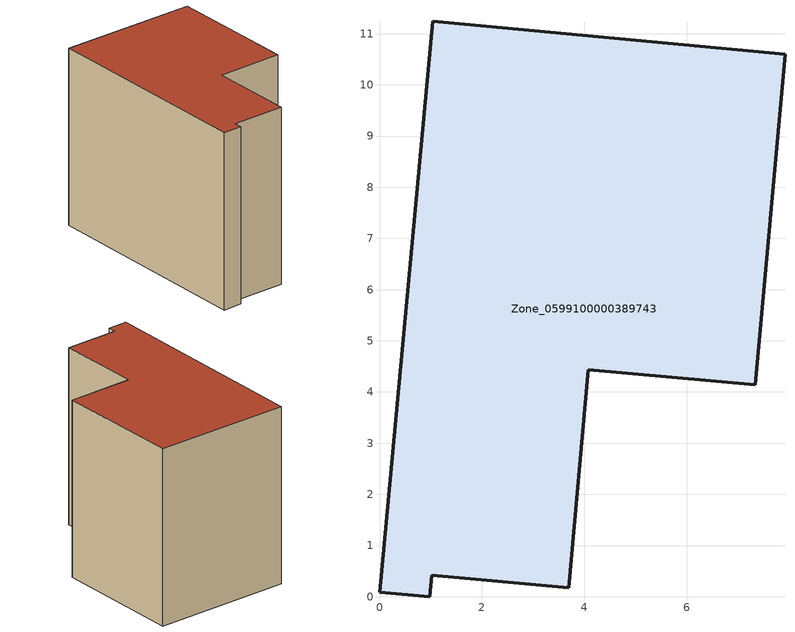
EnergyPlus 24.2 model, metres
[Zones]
Zone_0599100000389743
 floor ground (C_G): 0.98,0 0,0.09 1.04,11.24 7.92,10.6 7.34,4.14 4.08,4.43 3.7,0.17 1.02,0.42 z0
 wall outside (C_F): 0,0.09 0.98,0 1.02,0.42 3.7,0.17 4.08,4.43 7.34,4.14 7.92,10.6 1.04,11.24 0,0.09 z0:8.94
 roof outside (C_R): 7.92,10.6 1.04,11.24 0,0.09 0.98,0 1.02,0.42 3.7,0.17 4.08,4.43 7.34,4.14 z8.94
[BUILDING]
Pand.0599100000389743: North Axis=0; Terrain=City; Loads Convergence Tolerance Value=0.04; Temperature Convergence Tolerance Value=0.4; Solar Distribution=FullExterior; Maximum Number of Warmup Days=25; Minimum Number of Warmup Days=1
[Site:Location]
Rotterdam.The.Hague.AP_ZH_NLD Design_Conditions: Latitude=51.96; Longitude=4.45; Time Zone=1; Elevation=-4.5
[SITE:GROUNDTEMPERATURE:BUILDINGSURFACE]
18, 18, 18, 18, 18, 18, 18, 18, 18, 18, 18, 18
[MATERIAL] Thermal Absorptance=0.9; Solar Absorptance=0.7; Visible Absorptance=0.7
Name | Roughness | Thickness | Conductivity | Density | Specific Heat
G.TC.1992-2005 | MediumSmooth | 0.15 | 0.06 | 540 | 1210
F.TC.1992-2005 | Rough | 0.3 | 0.12 | 1920 | 840
R.TC.1992-2005 | MediumRough | 0.2 | 0.08 | 1500 | 1000
[CONSTRUCTION]
C_G: G.TC.1992-2005
C_F: F.TC.1992-2005
C_R: R.TC.1992-2005
[ZONE]
Zone_0599100000389743: Type=1; Multiplier=1; Ceiling Height=Autocalculate; Volume=Autocalculate; Floor Area=autocalculate; Part of Total Floor Area=Yes
[ZONEINFILTRATION:DESIGNFLOWRATE]
Infil_Zone_0599100000389743: Zone or ZoneList or Space or SpaceList=Zone_0599100000389743; Schedule=AlwaysOn; Design Flow Rate Calculation Method=Flow/Area; Flow Rate per Floor Area=0.0015; Constant Term Coefficient=1; Temperature Term Coefficient=0; Velocity Term Coefficient=0; Velocity Squared Term Coefficient=0
[HVACTEMPLATE:ZONE:IDEALLOADSAIRSYSTEM]
Zone_0599100000389743: Maximum Heating Supply Air Temperature=50; Minimum Cooling Supply Air Temperature=13; Maximum Heating Supply Air Humidity Ratio=0.0156; Minimum Cooling Supply Air Humidity Ratio=0.0077; Heating Limit=NoLimit; Cooling Limit=NoLimit; Dehumidification Control Type=ConstantSensibleHeatRatio; Cooling Sensible Heat Ratio=0.7; Dehumidification Setpoint=60; Humidification Control Type=None; Humidification Setpoint=30; Outdoor Air Method=None; Outdoor Air Flow Rate per Person=0.00944; Outdoor Air Flow Rate per Zone Floor Area=0; Outdoor Air Flow Rate per Zone=0; Demand Controlled Ventilation Type=None; Outdoor Air Economizer Type=NoEconomizer; Heat Recovery Type=None; Sensible Heat Recovery Effectiveness=0.7; Latent Heat Recovery Effectiveness=0.65
[ZONECONTROL:THERMOSTAT]
ThermostatControl_Zone_0599100000389743: Zone or ZoneList=Zone_0599100000389743; Control Type Schedule=DualSetpointControlType; Control 1=Thermostat_Zone_0599100000389743; Temperature Difference Between Cutout And Setpoint=0
[THERMOSTATSETPOINT:DUALSETPOINT]
Thermostat_Zone_0599100000389743: Heating Setpoint Temperature Schedule=HeatingSetpoint_Zone_0599100000389743; Cooling Setpoint Temperature Schedule=CoolingSetpoint_Zone_0599100000389743
[SCHEDULE:COMPACT]
HeatingSetpoint_Zone_0599100000389743: Through: 12/31, For: AllDays, Until: 24:00, 21
CoolingSetpoint_Zone_0599100000389743: Through: 12/31, For: AllDays, Until: 24:00, 24
DualSetpointControlType: Through: 12/31, For: AllDays, Until: 24:00, 4
AlwaysOn: Through: 12/31, For: AllDays, Until: 24:00, 1
